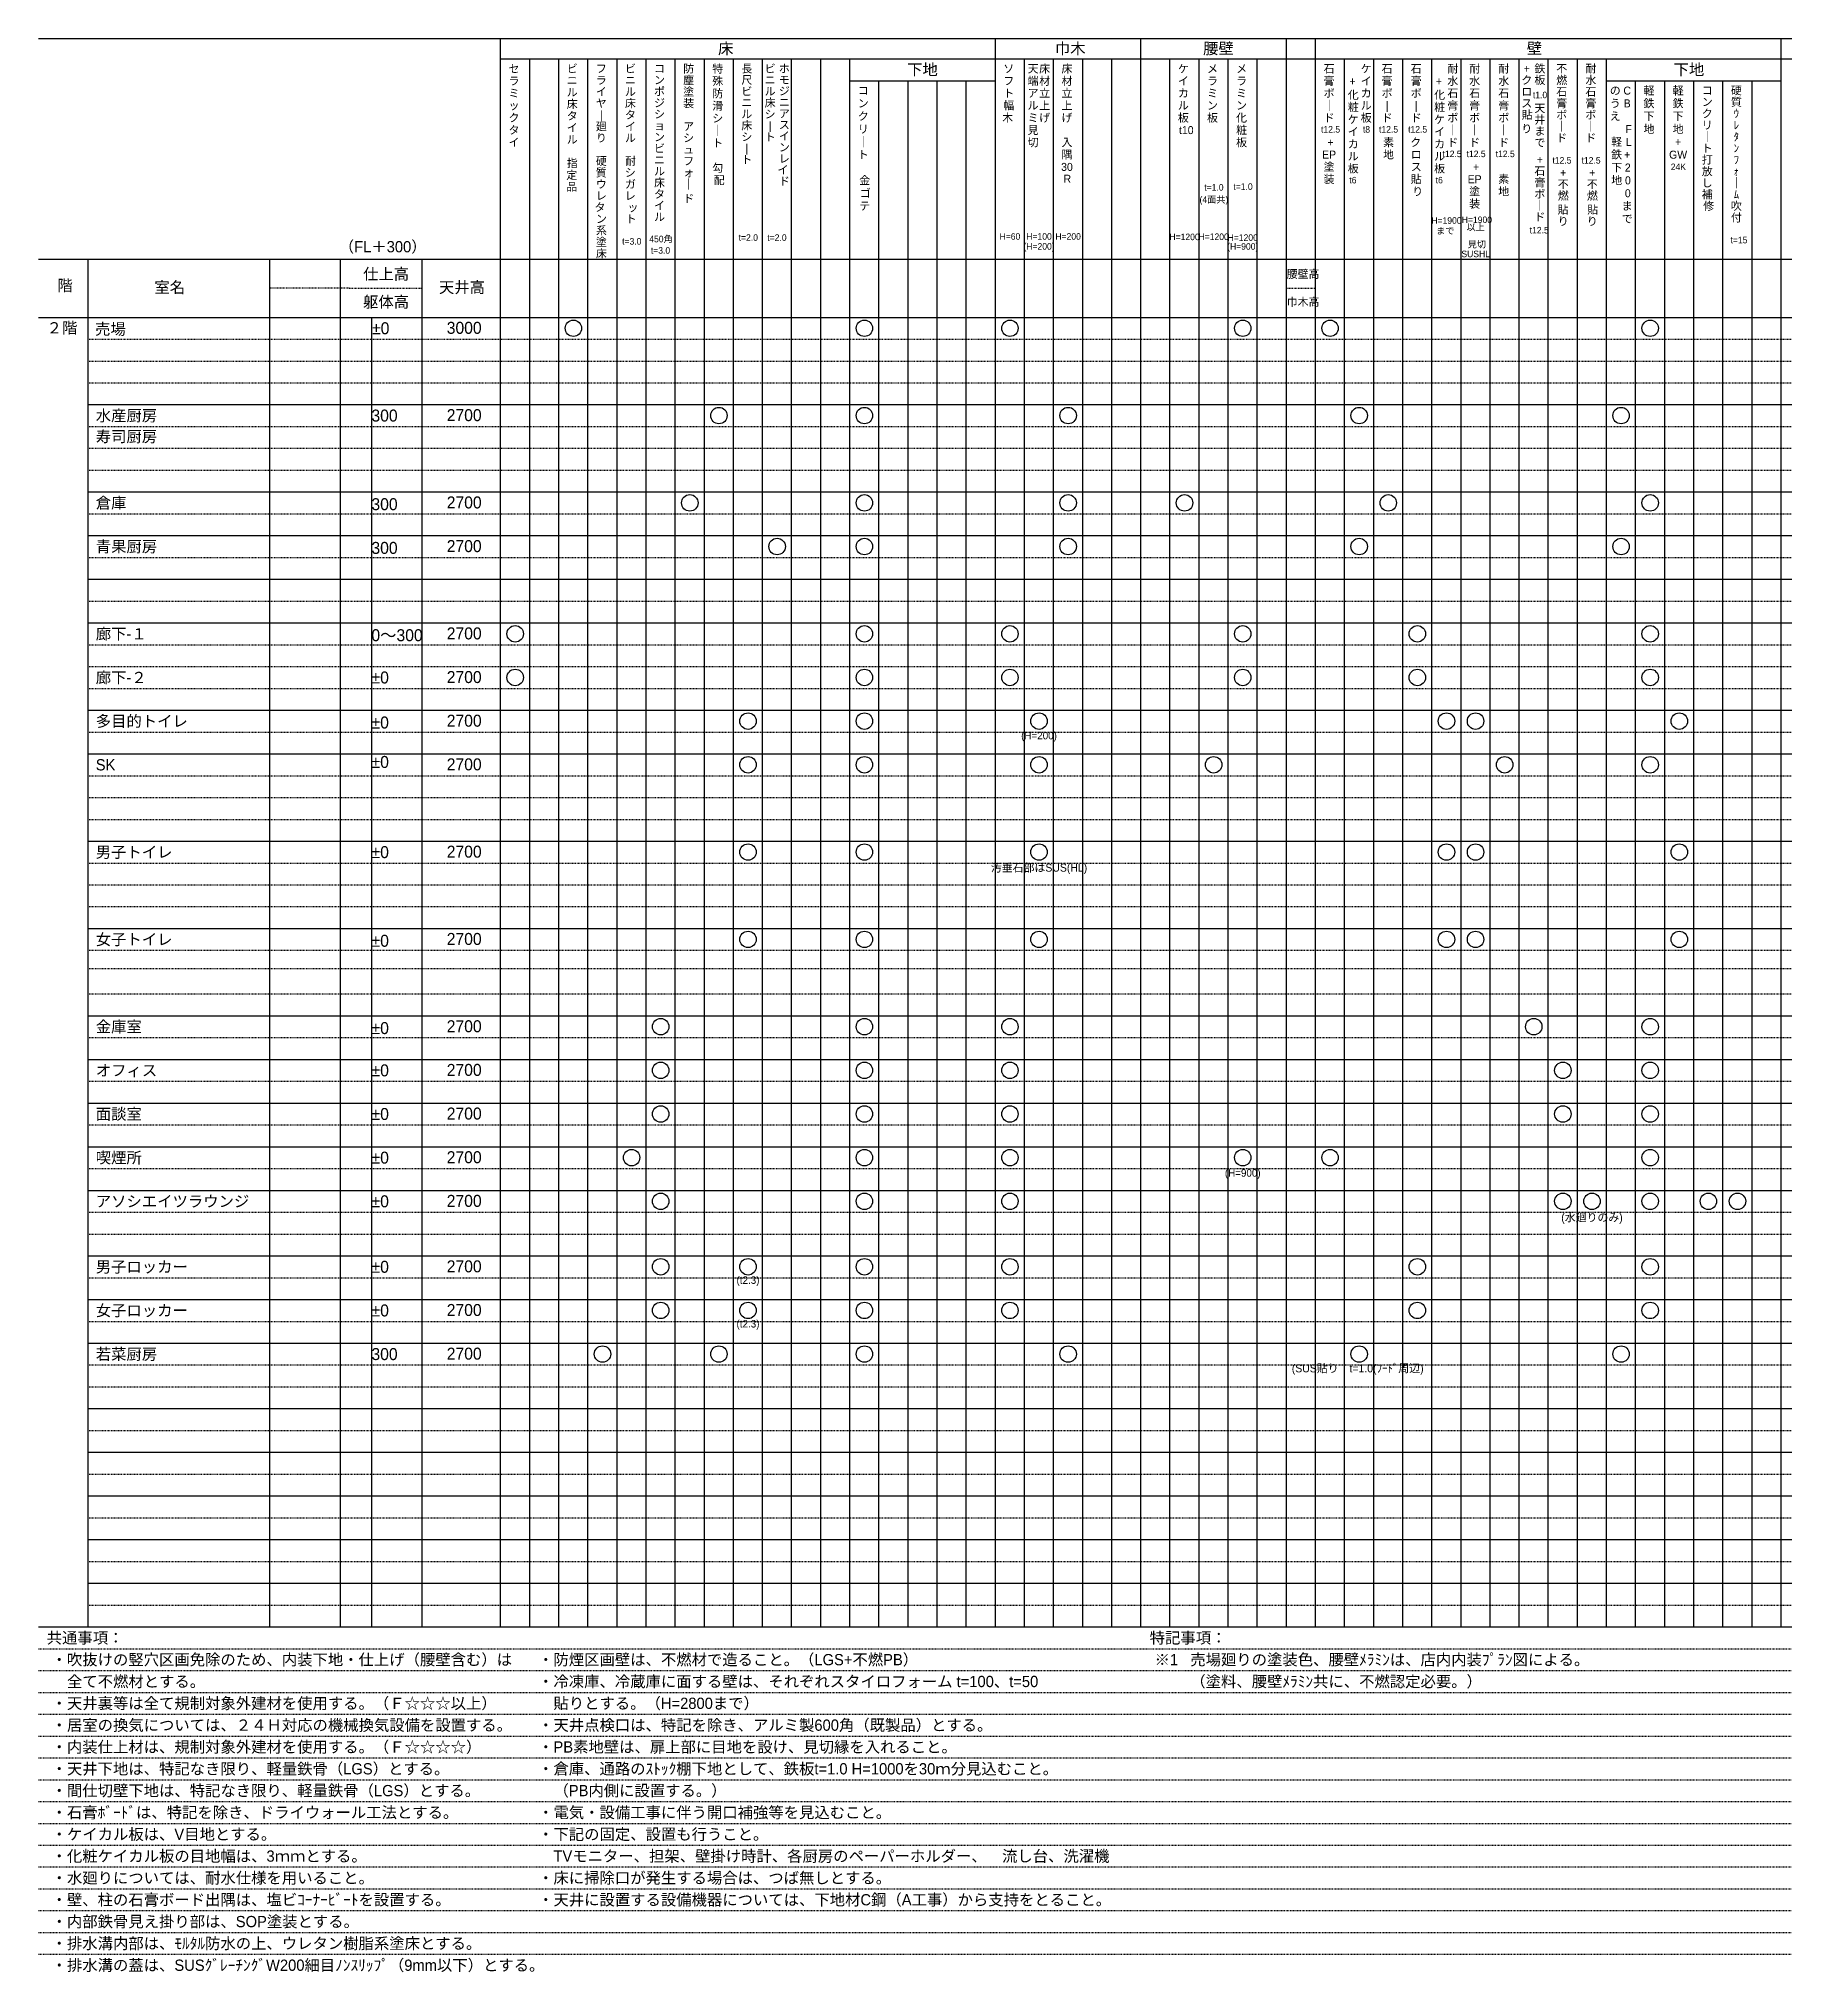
# Model space of a CAD drawing. Header units: millimetres. Extents: x -905 to -509, y 9 to 283.
# Drawn here: x -904.6 to -664.6, y 17.6 to 283.4 of the extents above; entities that cross this region are included whole.
import ezdxf
from ezdxf.enums import TextEntityAlignment as Align

# ---------------------------------------------------------------- set-up
doc = ezdxf.new("R2010")
doc.units = ezdxf.units.MM
doc.header["$LTSCALE"] = 0.2
doc.linetypes.add('HID4', pattern=[0.141732, 0.062992, -0.07874])
for name, color, linetype in [('0-10-1', 7, 'Continuous'), ('0-20-2', 7, 'Continuous'), ('__', 7, 'Continuous'), ('__-6', 7, 'Continuous'), ('A___-2', 8, 'Continuous'), ('MOJI', 7, 'Continuous'), ('MOJI_A___', 140, 'Continuous')]:
    doc.layers.add(name, color=color, linetype=linetype)
doc.styles.add('HGP_____E', font='HGRGE.TTC', dxfattribs={"bigfont": 'HGPｺﾞｼｯｸE'})

msp = doc.modelspace()

# ---------------------------------------------------------------- linework, layer by layer
at = {"layer": '0-10-1', "color": 3, "linetype": 'Continuous'}
for p, q in [((-904.57, 283.38), (-508.81, 283.38)), ((-841.07, 65.07), (-841.07, 283.38)), ((-773.07, 65.07), (-773.07, 283.38)), ((-753.07, 65.07), (-753.07, 283.38)), ((-733.07, 65.07), (-733.07, 283.38)), ((-729.07, 65.07), (-729.07, 283.38)), ((-665.07, 65.07), (-665.07, 283.38)), ((-841.07, 280.6), (-605.07, 280.6)), ((-837.07, 65.07), (-837.07, 280.6)), ((-833.07, 65.07), (-833.07, 280.6)), ((-829.07, 65.07), (-829.07, 280.6)), ((-825.07, 65.07), (-825.07, 280.6)), ((-821.07, 65.07), (-821.07, 280.6)), ((-817.07, 65.07), (-817.07, 280.6)), ((-813.07, 65.07), (-813.07, 280.6)), ((-809.07, 65.07), (-809.07, 280.6)), ((-805.07, 65.07), (-805.07, 280.6)), ((-801.07, 65.07), (-801.07, 280.6)), ((-797.07, 65.07), (-797.07, 280.6)), ((-793.07, 65.07), (-793.07, 280.6)), ((-769.07, 65.07), (-769.07, 280.6)), ((-765.07, 65.07), (-765.07, 280.6)), ((-761.07, 65.07), (-761.07, 280.6)), ((-757.07, 65.07), (-757.07, 280.6)), ((-749.07, 65.07), (-749.07, 280.6)), ((-745.07, 65.07), (-745.07, 280.6)), ((-741.07, 65.07), (-741.07, 280.6)), ((-737.07, 65.07), (-737.07, 280.6)), ((-725.07, 65.07), (-725.07, 280.6)), ((-721.07, 65.07), (-721.07, 280.6)), ((-717.07, 65.07), (-717.07, 280.6)), ((-713.07, 65.07), (-713.07, 280.6)), ((-709.07, 65.07), (-709.07, 280.6)), ((-705.07, 65.07), (-705.07, 280.6)), ((-701.07, 65.07), (-701.07, 280.6)), ((-697.07, 65.07), (-697.07, 280.6)), ((-693.07, 65.07), (-693.07, 280.6)), ((-689.07, 65.07), (-689.07, 280.6)), ((-797.07, 65.07), (-797.07, 277.6)), ((-793.07, 277.6), (-773.07, 277.6)), ((-789.07, 65.07), (-789.07, 277.6)), ((-785.07, 65.07), (-785.07, 277.6)), ((-781.07, 65.07), (-781.07, 277.6)), ((-777.07, 65.07), (-777.07, 277.6)), ((-689.07, 277.6), (-665.07, 277.6)), ((-685.07, 65.07), (-685.07, 277.6)), ((-681.07, 65.07), (-681.07, 277.6)), ((-677.07, 65.07), (-677.07, 277.6)), ((-673.07, 65.07), (-673.07, 277.6)), ((-669.07, 65.07), (-669.07, 277.6)), ((-904.57, 253.07), (-605.07, 253.07)), ((-897.82, 253.07), (-897.82, 65.07)), ((-872.79, 65.07), (-872.79, 253.07)), ((-863.07, 65.07), (-863.07, 253.07)), ((-851.87, 65.07), (-851.87, 253.07)), ((-904.57, 245.07), (-508.81, 245.07)), ((-897.82, 233.07), (-508.81, 233.07)), ((-897.82, 215.07), (-508.81, 215.07)), ((-897.82, 209.07), (-508.81, 209.07)), ((-897.82, 203.07), (-508.81, 203.07)), ((-897.82, 191.07), (-508.81, 191.07)), ((-897.82, 185.07), (-508.81, 185.07)), ((-897.82, 173.07), (-508.81, 173.07)), ((-897.82, 161.07), (-508.81, 161.07)), ((-897.82, 149.07), (-508.81, 149.07)), ((-897.82, 143.07), (-508.81, 143.07)), ((-897.82, 137.07), (-508.81, 137.07)), ((-897.82, 125.07), (-508.81, 125.07)), ((-897.82, 116.07), (-508.81, 116.07)), ((-897.82, 104.07), (-508.81, 104.07)), ((-897.82, 95.07), (-508.81, 95.07)), ((-897.82, 89.07), (-508.81, 89.07)), ((-897.82, 83.07), (-508.81, 83.07)), ((-897.82, 77.07), (-508.81, 77.07)), ((-897.82, 71.07), (-508.81, 71.07)), ((-904.57, 65.07), (-508.81, 65.07))]:
    msp.add_line(p, q, dxfattribs=at)
at = {"layer": '__-6', "color": 3, "linetype": 'HID4'}
for p, q in [((-861.87, 249.07), (-872.79, 249.07)), ((-861.87, 249.07), (-851.87, 249.07)), ((-733.07, 249.07), (-729.07, 249.07))]:
    msp.add_line(p, q, dxfattribs=at)
at = {"layer": '__-6', "color": 8, "linetype": 'HID4', "ltscale": 0.5}
for p, q in [((-897.82, 242.07), (-542.77, 242.07)), ((-897.82, 239.07), (-542.77, 239.07)), ((-897.82, 236.07), (-542.77, 236.07)), ((-897.82, 230.07), (-542.77, 230.07)), ((-897.82, 227.07), (-542.77, 227.07)), ((-897.82, 224.07), (-542.77, 224.07)), ((-897.82, 218.07), (-542.77, 218.07)), ((-897.82, 212.07), (-542.77, 212.07)), ((-897.82, 206.07), (-542.77, 206.07)), ((-897.82, 206.07), (-542.77, 206.07)), ((-897.82, 200.07), (-542.77, 200.07)), ((-897.82, 197.07), (-542.77, 197.07)), ((-897.82, 194.07), (-542.77, 194.07)), ((-897.82, 194.07), (-542.77, 194.07)), ((-897.82, 188.07), (-542.77, 188.07)), ((-897.82, 182.07), (-542.77, 182.07)), ((-897.82, 179.07), (-542.77, 179.07)), ((-897.82, 176.07), (-542.77, 176.07)), ((-897.82, 170.07), (-542.77, 170.07)), ((-897.82, 167.07), (-542.77, 167.07)), ((-897.82, 164.07), (-542.77, 164.07)), ((-897.82, 158.07), (-542.77, 158.07)), ((-897.82, 155.57), (-542.77, 155.57)), ((-897.82, 152.07), (-542.77, 152.07)), ((-897.82, 146.07), (-542.77, 146.07)), ((-897.82, 140.07), (-542.77, 140.07)), ((-897.82, 134.07), (-542.77, 134.07)), ((-897.82, 128.07), (-542.77, 128.07)), ((-897.82, 122.07), (-542.77, 122.07)), ((-897.82, 119.07), (-542.77, 119.07)), ((-897.82, 113.07), (-542.77, 113.07)), ((-897.82, 113.07), (-542.77, 113.07)), ((-897.82, 107.07), (-542.77, 107.07)), ((-897.82, 101.07), (-542.77, 101.07)), ((-897.82, 98.07), (-542.77, 98.07)), ((-897.82, 92.07), (-542.77, 92.07)), ((-897.82, 86.07), (-542.77, 86.07)), ((-897.82, 80.07), (-542.77, 80.07)), ((-897.82, 74.07), (-542.77, 74.07)), ((-897.82, 68.07), (-542.77, 68.07)), ((-904.57, 62.07), (-508.81, 62.07)), ((-904.57, 59.07), (-508.81, 59.07)), ((-904.57, 56.07), (-508.81, 56.07)), ((-904.57, 53.07), (-508.81, 53.07)), ((-904.57, 50.07), (-508.81, 50.07)), ((-904.57, 47.07), (-508.81, 47.07)), ((-904.57, 44.07), (-508.81, 44.07)), ((-904.57, 41.07), (-508.81, 41.07)), ((-904.57, 38.07), (-508.81, 38.07)), ((-904.57, 35.07), (-508.81, 35.07)), ((-904.57, 32.07), (-508.81, 32.07)), ((-904.57, 29.07), (-508.81, 29.07)), ((-904.57, 26.07), (-508.81, 26.07)), ((-904.57, 23.07), (-508.81, 23.07)), ((-904.57, 20.07), (-508.81, 20.07))]:
    msp.add_line(p, q, dxfattribs=at)
at = {"layer": '__-6', "color": 3, "linetype": 'Continuous'}
for p, q in [((-897.82, 221.07), (-508.81, 221.07)), ((-897.82, 131.07), (-508.81, 131.07)), ((-897.82, 110.07), (-508.81, 110.07))]:
    msp.add_line(p, q, dxfattribs=at)
at = {"layer": 'A___-2', "color": 3, "linetype": 'Continuous'}
msp.add_line((-858.81, 245.07), (-858.81, 65.07), dxfattribs=at)
at = {"layer": 'MOJI', "color": 3, "linetype": 'Continuous'}
for centre in [(-831.07, 243.57), (-791.07, 243.57), (-771.07, 243.57), (-739.07, 243.57), (-727.07, 243.57), (-683.07, 243.57), (-811.07, 231.57), (-791.07, 231.57), (-763.07, 231.57), (-723.07, 231.57), (-687.07, 231.57), (-815.07, 219.57), (-791.07, 219.57), (-763.07, 219.57), (-747.07, 219.57), (-719.07, 219.57), (-683.07, 219.57), (-803.07, 213.57), (-791.07, 213.57), (-763.07, 213.57), (-723.07, 213.57), (-687.07, 213.57), (-839.07, 201.57), (-791.07, 201.57), (-771.07, 201.57), (-739.07, 201.57), (-715.07, 201.57), (-683.07, 201.57), (-839.07, 195.57), (-791.07, 195.57), (-771.07, 195.57), (-739.07, 195.57), (-715.07, 195.57), (-683.07, 195.57), (-807.07, 189.57), (-791.07, 189.57), (-767.07, 189.57), (-711.07, 189.57), (-707.07, 189.57), (-679.07, 189.57), (-807.07, 183.57), (-791.07, 183.57), (-767.07, 183.57), (-743.07, 183.57), (-703.07, 183.57), (-683.07, 183.57), (-807.07, 171.57), (-791.07, 171.57), (-767.07, 171.57), (-711.07, 171.57), (-707.07, 171.57), (-679.07, 171.57), (-807.07, 159.57), (-791.07, 159.57), (-767.07, 159.57), (-711.07, 159.57), (-707.07, 159.57), (-679.07, 159.57), (-819.07, 147.57), (-791.07, 147.57), (-771.07, 147.57), (-699.07, 147.57), (-683.07, 147.57), (-819.07, 141.57), (-791.07, 141.57), (-771.07, 141.57), (-695.07, 141.57), (-683.07, 141.57), (-819.07, 135.57), (-791.07, 135.57), (-771.07, 135.57), (-695.07, 135.57), (-683.07, 135.57), (-823.07, 129.57), (-791.07, 129.57), (-771.07, 129.57), (-739.07, 129.57), (-727.07, 129.57), (-683.07, 129.57), (-819.07, 123.57), (-791.07, 123.57), (-771.07, 123.57), (-695.07, 123.57), (-691.07, 123.57), (-683.07, 123.57), (-675.07, 123.57), (-671.07, 123.57), (-819.07, 114.57), (-807.07, 114.57), (-791.07, 114.57), (-771.07, 114.57), (-715.07, 114.57), (-683.07, 114.57), (-819.07, 108.57), (-807.07, 108.57), (-791.07, 108.57), (-771.07, 108.57), (-715.07, 108.57), (-683.07, 108.57), (-827.07, 102.57), (-811.07, 102.57), (-791.07, 102.57), (-763.07, 102.57), (-723.07, 102.57), (-687.07, 102.57)]:
    msp.add_circle(centre, 1.13, dxfattribs=at)

# ---------------------------------------------------------------- texts
at = {"layer": '0-20-2', "color": 3, "style": 'HGP_____E'}
for s, height, p in [('床', 1.55, (-811.19, 282.03)), ('巾木', 1.547, (-764.9, 282.03)), ('腰壁', 1.547, (-744.52, 282.03)), ('壁', 1.55, (-700.04, 282.03)), ('下地', 1.547, (-785.2, 279.13)), ('下地', 1.547, (-679.85, 279.13)), ('仕上高', 1.547, (-859.98, 251.03)), ('腰壁高', 1.099, (-733.03, 251.03)), ('躯体高', 1.547, (-859.98, 247.19)), ('巾木高', 1.099, (-733.03, 247.19)), ('２階', 1.547, (-903.46, 243.63)), ('売場', 1.547, (-896.81, 243.46)), ('±0', 1.648, (-858.74, 243.57)), ('水産厨房', 1.547, (-896.72, 231.57)), ('寿司厨房', 1.547, (-896.72, 228.7)), ('倉庫', 1.547, (-896.72, 219.57)), ('青果厨房', 1.547, (-896.72, 213.57)), ('廊下-１', 1.547, (-896.72, 201.57)), ('廊下-２', 1.547, (-896.72, 195.57)), ('±0', 1.648, (-858.81, 195.57)), ('多目的トイレ', 1.547, (-896.72, 189.57)), ('±0', 1.648, (-858.81, 189.38)), ('SK', 1.547, (-896.72, 183.57)), ('±0', 1.648, (-858.81, 183.96)), ('男子トイレ', 1.547, (-896.72, 171.57)), ('±0', 1.648, (-858.81, 171.57)), ('女子トイレ', 1.547, (-896.72, 159.57)), ('±0', 1.648, (-858.81, 159.38)), ('金庫室', 1.547, (-896.72, 147.57)), ('±0', 1.648, (-858.81, 147.38)), ('オフィス', 1.547, (-896.72, 141.57)), ('±0', 1.648, (-858.81, 141.57)), ('面談室', 1.547, (-896.72, 135.57)), ('±0', 1.648, (-858.81, 135.57)), ('喫煙所', 1.547, (-896.72, 129.57)), ('±0', 1.648, (-858.81, 129.57)), ('アソシエイツラウンジ', 1.547, (-896.72, 123.57)), ('±0', 1.648, (-858.81, 123.57)), ('男子ロッカー', 1.547, (-896.72, 114.57)), ('±0', 1.648, (-858.81, 114.57)), ('女子ロッカー', 1.547, (-896.72, 108.57)), ('±0', 1.648, (-858.81, 108.57)), ('若菜厨房', 1.547, (-896.72, 102.57)), ('共通事項：', 1.547, (-903.46, 63.57)), ('特記事項：', 1.547, (-751.86, 63.57)), ('・吹抜けの竪穴区画免除のため、内装下地・仕上げ（腰壁含む）は', 1.5466, (-902.79, 60.57)), ('・防煙区画壁は、不燃材で造ること。（LGS+不燃PB）', 1.5466, (-835.92, 60.57)), ('※1', 1.547, (-751.19, 60.57)), ('売場廻りの塗装色、腰壁ﾒﾗﾐﾝは、店内内装ﾌﾟﾗﾝ図による。', 1.5466, (-746.28, 60.57)), ('\u3000全て不燃材とする。', 1.547, (-902.79, 57.57)), ('・冷凍庫、冷蔵庫に面する壁は、それぞれスタイロフォーム t=100、t=50', 1.5466, (-835.92, 57.57)), ('（塗料、腰壁ﾒﾗﾐﾝ共に、不燃認定必要。）', 1.5466, (-746.28, 57.57)), ('・天井裏等は全て規制対象外建材を使用する。（Ｆ☆☆☆以上）', 1.5466, (-902.79, 54.57)), ('\u3000貼りとする。（H=2800まで）', 1.5466, (-835.92, 54.57)), ('・居室の換気については、２４Ｈ対応の機械換気設備を設置する。', 1.5466, (-902.79, 51.57)), ('・天井点検口は、特記を除き、アルミ製600角（既製品）とする。', 1.5466, (-835.92, 51.57)), ('・内装仕上材は、規制対象外建材を使用する。（Ｆ☆☆☆☆）', 1.5466, (-902.79, 48.57)), ('・PB素地壁は、扉上部に目地を設け、見切縁を入れること。', 1.5466, (-835.92, 48.57)), ('・天井下地は、特記なき限り、軽量鉄骨（LGS）とする。', 1.5466, (-902.79, 45.57)), ('・倉庫、通路のｽﾄｯｸ棚下地として、鉄板t=1.0 H=1000を30ｍ分見込むこと。', 1.5466, (-835.92, 45.57)), ('・間仕切壁下地は、特記なき限り、軽量鉄骨（LGS）とする。', 1.5466, (-902.79, 42.57)), ('\u3000（PB内側に設置する。）', 1.5466, (-835.92, 42.57)), ('・石膏ﾎﾞｰﾄﾞは、特記を除き、ドライウォール工法とする。', 1.5466, (-902.79, 39.57)), ('・電気・設備工事に伴う開口補強等を見込むこと。', 1.5466, (-835.92, 39.57)), ('・ケイカル板は、V目地とする。', 1.5466, (-902.79, 36.57)), ('・下記の固定、設置も行うこと。', 1.5466, (-835.92, 36.57)), ('・化粧ケイカル板の目地幅は、3ｍｍとする。', 1.5466, (-902.79, 33.57)), ('\u3000TVモニター、担架、壁掛け時計、各厨房のペーパーホルダー、\u3000流し台、洗濯機', 1.5466, (-835.92, 33.57)), ('・水廻りについては、耐水仕様を用いること。', 1.5466, (-902.79, 30.57)), ('・床に掃除口が発生する場合は、つば無しとする。', 1.5466, (-835.92, 30.57)), ('・壁、柱の石膏ボード出隅は、塩ビｺｰﾅｰﾋﾞｰﾄを設置する。', 1.5466, (-902.79, 27.57)), ('・天井に設置する設備機器については、下地材C鋼（A工事）から支持をとること。', 1.5466, (-835.92, 27.57)), ('・内部鉄骨見え掛り部は、SOP塗装とする。', 1.5466, (-902.79, 24.57)), ('・排水溝内部は、ﾓﾙﾀﾙ防水の上、ウレタン樹脂系塗床とする。', 1.5466, (-902.79, 21.57)), ('・排水溝の蓋は、SUSｸﾞﾚｰﾁﾝｸﾞW200細目ﾉﾝｽﾘｯﾌﾟ（9mm以下）とする。', 1.5466, (-902.79, 18.57))]:
    msp.add_text(s, height=height, dxfattribs=at).set_placement(p, align=Align.MIDDLE_LEFT)
for s, p in [('t1.0', (-698.21, 276.09)), (' t12.5 ', (-727, 271.36)), ('t8 ', (-721.9, 271.36)), (' t12.5 ', (-719.03, 271.36)), (' t12.5 ', (-715.03, 271.36)), (' t12.5 ', (-710.3, 267.99)), (' t12.5 ', (-707, 267.99)), (' t12.5 ', (-703, 267.99)), ('t12.5 ', (-695.03, 267.1)), ('t12.5 ', (-691.03, 267.1)), ('24K ', (-679.03, 266.21)), (' t=1.0 ', (-743.03, 263.39)), ('t=1.0', (-739.03, 263.49)), ('t6', (-723.93, 264.38)), ('t6', (-712.06, 264.38)), ('(4面共)', (-743.03, 261.71)), (' t=15', (-671.03, 256.15))]:
    msp.add_text(s, height=0.9, dxfattribs=at).set_placement(p, align=Align.TOP_CENTER)
for s, height, p in [('H=1900', 0.9, (-711.07, 258.38)), ('H=1900', 0.9, (-706.89, 258.48)), ('以上 ', 0.9, (-706.89, 257.46)), ('（FL＋300）', 1.547, (-857.28, 254.78)), ('H=60', 0.9, (-771.07, 256.19)), ('(H=200)', 0.9, (-767.07, 254.83)), ('H=100', 0.9, (-767.07, 256.2)), ('H=200', 0.9, (-763.07, 256.19)), ('H=1200', 0.9, (-747.07, 256.13)), ('H=1200', 0.9, (-743.07, 256.15)), ('(H=900)', 0.9, (-739.07, 254.82)), ('H=1200', 0.9, (-739.07, 256.03)), ('まで ', 0.9, (-711.07, 256.96)), ('見切', 0.9, (-706.89, 255.11)), ('SUSHL ', 0.9, (-706.89, 253.79)), ('階', 1.55, (-900.93, 249.46)), ('室名', 1.547, (-886.55, 249.2)), ('天井高', 1.547, (-846.38, 249.2)), ('(H=200)', 1.031, (-767.07, 187.59)), ('汚垂石部はSUS(HL)', 1.0988, (-767.07, 169.43)), ('(H=900)', 1.031, (-739.07, 127.47)), ('(水廻りのみ)', 1.099, (-691.07, 121.35)), ('(t2.3)', 1.031, (-807.07, 112.74)), ('(t2.3)', 1.031, (-807.07, 106.74)), ('(SUS貼り\u3000t=1.0(ﾌｰﾄﾞ周辺) ', 1.0988, (-723.07, 100.61))]:
    msp.add_text(s, height=height, dxfattribs=at).set_placement(p, align=Align.MIDDLE_CENTER)
at = {"layer": '__', "color": 3, "style": 'HGP_____E'}
for s, height, p in [('セ ', 1.1, (-839.03, 279.8)), ('ビ ', 1.1, (-831.03, 279.81)), ('フ ', 1.1, (-827.03, 279.81)), ('ビ ', 1.1, (-823.03, 279.81)), ('コ ', 1.1, (-819.03, 279.81)), ('防 ', 1.1, (-815.03, 279.81)), ('特 ', 1.1, (-811.03, 279.79)), ('長 ', 1.1, (-807.03, 279.81)), ('ビ ', 1.1, (-803.83, 279.81)), ('ホ ', 1.1, (-801.88, 279.81)), ('ソ ', 1.1, (-771.03, 279.8)), ('天 ', 1.1, (-767.69, 279.8)), ('床 ', 1.1, (-766.1, 279.8)), ('床 ', 1.1, (-763.03, 279.8)), ('ケ ', 1.1, (-747.03, 279.8)), ('メ ', 1.1, (-743.03, 279.8)), ('メ ', 1.1, (-739.03, 279.8)), ('石 ', 1.1, (-727, 279.8)), ('ケ ', 1.1, (-721.9, 279.8)), ('石 ', 1.1, (-719.03, 279.8)), ('石 ', 1.1, (-715.03, 279.8)), ('耐 ', 1.1, (-710, 279.8)), ('耐 ', 1.1, (-707, 279.8)), ('耐 ', 1.1, (-703, 279.8)), (' + ', 1.1, (-700.03, 279.81)), ('鉄 ', 1.1, (-698.03, 279.81)), ('不 ', 1.1, (-695.03, 279.81)), ('耐 ', 1.1, (-691.03, 279.81)), ('ラ ', 1.1, (-839.03, 278.11)), ('ミ ', 1.1, (-839.03, 276.43)), ('ル ', 1.1, (-831.03, 276.56)), ('ニ ', 1.1, (-831.03, 278.18)), ('イ ', 1.1, (-827.03, 276.63)), ('ラ ', 1.1, (-827.03, 278.22)), ('ル ', 1.1, (-823.03, 276.63)), ('ニ ', 1.1, (-823.03, 278.22)), ('ポ ', 1.1, (-819.03, 276.67)), ('ン ', 1.1, (-819.03, 278.24)), ('塵 ', 1.1, (-815.03, 278.22)), ('塗 ', 1.1, (-815.03, 276.63)), ('殊 ', 1.1, (-811.03, 278.09)), ('防 ', 1.1, (-811.03, 276.39)), ('尺 ', 1.1, (-807.03, 278.25)), ('ビ ', 1.1, (-807.03, 276.68)), ('ル ', 1.1, (-803.83, 276.68)), ('ニ ', 1.1, (-803.83, 278.25)), ('ジ ', 1.1, (-801.88, 276.72)), ('モ ', 1.1, (-801.88, 278.27)), ('コ ', 1.1, (-791.03, 276.79)), ('フ ', 1.1, (-771.03, 278.11)), ('ト ', 1.1, (-771.03, 276.43)), ('端 ', 1.1, (-767.69, 278.11)), ('ア ', 1.1, (-767.69, 276.43)), ('材 ', 1.1, (-766.1, 278.11)), ('立 ', 1.1, (-766.1, 276.43)), ('材 ', 1.1, (-763.03, 278.11)), ('立 ', 1.1, (-763.03, 276.43)), ('イ ', 1.1, (-747.03, 278.11)), ('カ ', 1.1, (-747.03, 276.43)), ('ラ ', 1.1, (-743.03, 278.11)), ('ミ ', 1.1, (-743.03, 276.43)), ('ラ ', 1.1, (-739.03, 278.11)), ('ミ ', 1.1, (-739.03, 276.43)), ('膏 ', 1.1, (-727, 278.11)), ('ボ ', 1.1, (-727, 276.43)), ('+', 1.1, (-723.98, 278.08)), ('イ ', 1.1, (-721.9, 278.11)), ('カ ', 1.1, (-721.9, 276.43)), ('膏 ', 1.1, (-719.03, 278.11)), ('ボ ', 1.1, (-719.03, 276.43)), ('膏 ', 1.1, (-715.03, 278.11)), ('ボ ', 1.1, (-715.03, 276.43)), ('+', 1.1, (-712.11, 278.08)), ('水 ', 1.1, (-710, 278.11)), ('石 ', 1.1, (-710, 276.43)), ('水 ', 1.1, (-707, 278.11)), ('石 ', 1.1, (-707, 276.43)), ('水 ', 1.1, (-703, 278.11)), ('石 ', 1.1, (-703, 276.43)), ('ク', 1.1, (-700.03, 278.22)), ('ロ', 1.1, (-700.03, 276.63)), ('板 ', 1.1, (-698.03, 278.23)), ('石 ', 1.1, (-695.03, 276.63)), ('燃 ', 1.1, (-695.03, 278.22)), ('石 ', 1.1, (-691.03, 276.63)), ('水 ', 1.1, (-691.03, 278.22)), ('の ', 1.1, (-687.67, 276.79)), ('C ', 1.1, (-686.03, 276.79)), ('軽 ', 1.1, (-683.03, 276.79)), ('軽 ', 1.1, (-679.03, 276.79)), ('コ ', 1.1, (-675.03, 276.81)), ('硬 ', 1.1, (-671.03, 276.81)), ('ッ ', 1.1, (-839.03, 274.74)), ('床 ', 1.1, (-831.03, 274.93)), ('ヤ ', 1.1, (-827.03, 275.04)), ('床 ', 1.1, (-823.03, 275.04)), ('ジ ', 1.1, (-819.03, 275.1)), ('装 ', 1.1, (-815.03, 275.04)), ('滑 ', 1.1, (-811.03, 274.69)), ('ニ ', 1.1, (-807.03, 275.12)), ('床 ', 1.1, (-803.83, 275.11)), ('ニ ', 1.1, (-801.88, 275.17)), ('ン ', 1.1, (-791.03, 275.03)), ('幅 ', 1.1, (-771.03, 274.74)), ('ル ', 1.1, (-767.69, 274.74)), ('上 ', 1.1, (-766.1, 274.74)), ('上 ', 1.1, (-763.03, 274.74)), ('ル ', 1.1, (-747.03, 274.74)), ('ン ', 1.1, (-743.03, 274.74)), ('ン ', 1.1, (-739.03, 274.74)), ('｜ ', 1.1, (-727, 274.74)), ('化 ', 1.1, (-723.68, 276.19)), ('粧 ', 1.1, (-723.68, 274.51)), ('ル ', 1.1, (-721.9, 274.74)), ('| ', 1.1, (-719.03, 274.74)), ('| ', 1.1, (-715.03, 274.74)), ('化 ', 1.1, (-711.81, 276.19)), ('粧 ', 1.1, (-711.81, 274.51)), ('膏 ', 1.1, (-710, 274.74)), ('膏 ', 1.1, (-707, 274.74)), ('膏 ', 1.1, (-703, 274.74)), ('ス', 1.1, (-700.03, 275.04)), ('天 ', 1.1, (-698.03, 274.37)), ('膏 ', 1.1, (-695.03, 275.04)), ('膏 ', 1.1, (-691.03, 275.04)), ('う ', 1.1, (-687.67, 275.03)), ('B ', 1.1, (-686.03, 275.03)), ('鉄 ', 1.1, (-683.03, 275.03)), ('鉄 ', 1.1, (-679.03, 275.03)), ('ン ', 1.1, (-675.03, 275.22)), ('質 ', 1.1, (-671.03, 275.22)), ('タ ', 1.1, (-839.03, 271.36)), ('ク ', 1.1, (-839.03, 273.05)), ('イ ', 1.1, (-831.03, 271.68)), ('タ ', 1.1, (-831.03, 273.31)), ('廻 ', 1.1, (-827.03, 271.86)), ('| ', 1.1, (-827.03, 273.45)), ('イ ', 1.1, (-823.03, 271.86)), ('タ ', 1.1, (-823.03, 273.45)), ('シ ', 1.1, (-819.03, 273.54)), ('ョ ', 1.1, (-819.03, 271.97)), ('ア ', 1.1, (-815.03, 271.86)), ('シ ', 1.1, (-811.03, 272.98)), ('｜ ', 1.1, (-811.03, 271.28)), ('床 ', 1.1, (-807.03, 271.99)), ('ル ', 1.1, (-807.03, 273.56)), ('シ ', 1.1, (-803.83, 273.54)), ('| ', 1.1, (-803.83, 271.97)), ('ス ', 1.1, (-801.88, 272.08)), ('ア ', 1.1, (-801.88, 273.62)), ('ク ', 1.1, (-791.03, 273.27)), ('リ ', 1.1, (-791.03, 271.5)), ('木', 1.1, (-771.38, 273.05)), ('見 ', 1.1, (-767.69, 271.36)), ('ミ ', 1.1, (-767.69, 273.05)), ('げ ', 1.1, (-766.1, 273.05)), ('げ ', 1.1, (-763.03, 273.05)), ('板 ', 1.1, (-747.03, 273.05)), (' t10', 1.1, (-747.03, 271.36)), ('板 ', 1.1, (-743.03, 273.05)), ('化 ', 1.1, (-739.03, 273.05)), ('粧 ', 1.1, (-739.03, 271.36)), ('ド ', 1.1, (-727, 273.05)), ('ケ ', 1.1, (-723.68, 272.82)), ('イ ', 1.1, (-723.68, 271.13)), ('板 ', 1.1, (-721.9, 273.05)), ('ド ', 1.1, (-719.03, 273.05)), ('ド ', 1.1, (-715.03, 273.05)), ('ケ ', 1.1, (-711.81, 272.82)), ('イ ', 1.1, (-711.81, 271.13)), ('ボ ', 1.1, (-710, 273.05)), ('｜ ', 1.1, (-710, 271.36)), ('ボ ', 1.1, (-707, 273.05)), ('｜ ', 1.1, (-707, 271.36)), ('ボ ', 1.1, (-703, 273.05)), ('｜ ', 1.1, (-703, 271.36)), ('貼 ', 1.1, (-699.78, 273.45)), ('り', 1.1, (-700.03, 271.55)), ('井 ', 1.1, (-698.03, 272.79)), ('ま ', 1.1, (-698.03, 271.21)), ('ボ ', 1.1, (-695.03, 273.45)), ('｜ ', 1.1, (-695.03, 271.86)), ('ボ ', 1.1, (-691.03, 273.45)), ('｜ ', 1.1, (-691.03, 271.86)), ('え ', 1.1, (-687.67, 273.27)), ('F', 1.1, (-686.03, 271.5)), ('地 ', 1.1, (-683.03, 271.5)), ('下 ', 1.1, (-683.03, 273.27)), ('地 ', 1.1, (-679.03, 271.5)), ('下 ', 1.1, (-679.03, 273.27)), ('ク ', 1.1, (-675.03, 273.63)), ('リ ', 1.1, (-675.03, 272.04)), ('ｳ ', 1.1, (-671.03, 273.63)), ('ﾚ ', 1.1, (-671.03, 272.04)), ('イ ', 1.1, (-839.03, 269.67)), ('ル ', 1.1, (-831.03, 270.06)), ('り ', 1.1, (-827.03, 270.28)), ('ル ', 1.1, (-823.03, 270.28)), ('ン ', 1.1, (-819.03, 270.4)), ('ビ ', 1.1, (-819.03, 268.83)), ('シ ', 1.1, (-815.03, 270.28)), ('ト ', 1.1, (-811.03, 269.58)), ('シ ', 1.1, (-807.03, 270.43)), ('| ', 1.1, (-807.03, 268.87)), ('ト ', 1.1, (-803.83, 270.41)), ('イ ', 1.1, (-801.88, 270.53)), ('ン ', 1.1, (-801.88, 268.98)), ('｜ ', 1.1, (-791.03, 269.74)), ('切 ', 1.1, (-767.69, 269.67)), ('入 ', 1.1, (-763.03, 269.67)), ('板 ', 1.1, (-739.03, 269.67)), ('+', 1.1, (-727, 269.67)), ('カ ', 1.1, (-723.68, 269.44)), ('素', 1.1, (-719.03, 269.67)), ('ク', 1.1, (-715.3, 269.67)), ('カ ', 1.1, (-711.81, 269.44)), ('ド ', 1.1, (-710, 269.67)), ('ド ', 1.1, (-707, 269.67)), ('ド ', 1.1, (-703, 269.67)), ('で ', 1.1, (-698.03, 269.64)), ('ド ', 1.1, (-695.03, 270.28)), ('ド ', 1.1, (-691.03, 270.28)), ('軽 ', 1.1, (-687.49, 269.74)), ('L', 1.1, (-686.03, 269.74)), ('+ ', 1.1, (-679.03, 269.74)), ('ト ', 1.1, (-675.03, 268.86)), ('｜ ', 1.1, (-675.03, 270.45)), ('ﾀ ', 1.1, (-671.03, 270.45)), ('ﾝ ', 1.1, (-671.03, 268.86)), ('指 ', 1.1, (-831.03, 266.81)), ('硬 ', 1.1, (-827.03, 267.1)), ('耐 ', 1.1, (-823.03, 267.1)), ('ニ ', 1.1, (-819.03, 267.26)), ('フ ', 1.1, (-815.03, 267.1)), ('ュ ', 1.1, (-815.03, 268.69)), ('勾 ', 1.1, (-811.03, 266.17)), ('ト ', 1.1, (-807.03, 267.3)), ('イ ', 1.1, (-802.07, 265.89)), ('レ ', 1.1, (-801.88, 267.43)), ('ト ', 1.1, (-791.03, 267.98)), ('30 ', 1.1, (-763.03, 266.3)), ('隅 ', 1.1, (-763.03, 267.99)), ('EP ', 1.1, (-727, 267.99)), ('塗 ', 1.1, (-727, 266.3)), ('板 ', 1.1, (-723.68, 266.07)), ('ル ', 1.1, (-723.68, 267.75)), ('地', 1.1, (-719.03, 267.99)), ('ス ', 1.1, (-715.03, 266.3)), ('ロ ', 1.1, (-715.03, 267.99)), ('板 ', 1.1, (-711.81, 266.07)), ('ル ', 1.1, (-711.81, 267.75)), ('+', 1.1, (-707, 266.3)), ('+ ', 1.1, (-698.03, 267.31)), ('鉄', 1.1, (-687.67, 267.98)), ('下', 1.1, (-687.67, 266.21)), ('+ ', 1.1, (-686.03, 267.98)), ('2', 1.1, (-686.15, 266.21)), ('GW ', 1.1, (-679.03, 267.98)), ('放 ', 1.1, (-675.03, 265.69)), ('打 ', 1.1, (-675.03, 267.28)), ('ﾌ ', 1.1, (-671.03, 267.28)), ('定', 1.1, (-831.29, 265.18)), ('品', 1.1, (-831.29, 263.56)), ('質', 1.1, (-827.25, 265.51)), ('ウ ', 1.1, (-827.03, 263.92)), ('ガ ', 1.1, (-823.03, 263.92)), ('シ', 1.1, (-823.25, 265.51)), ('床 ', 1.1, (-819.03, 264.13)), ('ル ', 1.1, (-819.03, 265.7)), ('ォ ', 1.1, (-815.03, 265.51)), ('｜ ', 1.1, (-815.03, 263.92)), ('配', 1.1, (-811.03, 264.47)), ('ド', 1.1, (-802.07, 264.34)), ('金', 1.1, (-791.03, 264.45)), ('R', 1.1, (-763.18, 264.67)), ('装 ', 1.1, (-727, 264.61)), ('貼 ', 1.1, (-715.03, 264.61)), ('EP ', 1.1, (-707, 264.61)), ('素 ', 1.1, (-703, 264.61)), ('石 ', 1.1, (-698.03, 265.73)), ('膏 ', 1.1, (-698.03, 264.15)), ('不', 1.1, (-695.03, 263.92)), (' + ', 1.1, (-695.03, 265.51)), ('不', 1.1, (-691.03, 263.92)), (' + ', 1.1, (-691.03, 265.51)), ('地', 1.1, (-687.67, 264.45)), ('0 ', 1.1, (-685.93, 264.45)), ('し ', 1.1, (-675.03, 264.1)), ('ｫ ', 1.1, (-671.03, 265.69)), ('｜ ', 1.1, (-671.03, 264.1)), ('タ ', 1.1, (-827.22, 260.74)), ('レ', 1.1, (-827.22, 262.33)), ('レ', 1.1, (-823.25, 262.33)), ('ッ ', 1.1, (-822.68, 260.74)), ('イ ', 1.1, (-819.03, 260.99)), ('タ ', 1.1, (-819.03, 262.56)), ('ド', 1.1, (-815.21, 261.96)), ('テ', 1.1, (-791.03, 260.92)), ('ゴ ', 1.1, (-790.75, 262.68)), ('り', 1.1, (-715.03, 262.92)), ('塗 ', 1.1, (-707, 262.92)), ('装 ', 1.1, (-707, 261.23)), ('地 ', 1.1, (-703, 262.92)), ('ボ ', 1.1, (-698.03, 262.57)), ('｜ ', 1.1, (-698.03, 261)), ('貼 ', 1.1, (-694.85, 260.41)), ('燃 ', 1.1, (-694.81, 262.33)), ('燃 ', 1.1, (-690.81, 262.33)), ('貼 ', 1.1, (-690.76, 260.41)), ('ま ', 1.1, (-686.03, 260.92)), ('0', 1.1, (-686.15, 262.68)), ('補 ', 1.1, (-675.03, 262.51)), ('修', 1.1, (-675.03, 260.92)), ('吹 ', 1.1, (-671.03, 260.92)), ('ﾑ ', 1.1, (-671.03, 262.51)), ('ン', 1.1, (-827.22, 259.15)), ('ト', 1.1, (-823.13, 259.15)), ('ル ', 1.1, (-819.03, 259.42)), ('ド ', 1.1, (-698.03, 259.42)), ('り', 1.1, (-695.03, 258.82)), ('り', 1.1, (-691.03, 258.82)), ('で', 1.1, (-686.23, 259.16)), ('付 ', 1.1, (-671.03, 259.33)), ('系', 1.1, (-827.22, 257.56)), ('塗 ', 1.1, (-827.03, 255.97)), (' t=3.0', 0.9, (-823.21, 255.97)), ('450角', 0.9, (-819.03, 256.29)), ('t=2.0', 0.9, (-807.03, 256.49)), ('t=2.0', 0.9, (-803.09, 256.48)), ('t12.5 ', 0.9, (-698.16, 257.5)), ('床', 1.1, (-827.23, 254.39)), (' t=3.0', 0.9, (-819.26, 254.72))]:
    msp.add_text(s, height=height, dxfattribs=at).set_placement(p, align=Align.TOP_CENTER)
at = {"layer": 'MOJI_A___', "color": 3, "style": 'HGP_____E'}
for s, p in [('3000', (-846.08, 243.63)), ('300', (-857.03, 231.57)), ('2700', (-846.08, 231.63)), ('300', (-857.03, 219.39)), ('2700', (-846.08, 219.63)), ('300', (-857.03, 213.38)), ('2700', (-846.08, 213.63)), ('0～300', (-855.31, 201.38)), ('2700', (-846.08, 201.63)), ('2700', (-846.08, 195.63)), ('2700', (-846.08, 189.63)), ('2700', (-846.08, 183.63)), ('2700', (-846.08, 171.63)), ('2700', (-846.08, 159.63)), ('2700', (-846.08, 147.63)), ('2700', (-846.08, 141.63)), ('2700', (-846.08, 135.63)), ('2700', (-846.08, 129.63)), ('2700', (-846.08, 123.63)), ('2700', (-846.08, 114.63)), ('2700', (-846.08, 108.63)), ('300', (-857.03, 102.57)), ('2700', (-846.08, 102.63))]:
    msp.add_text(s, height=1.648, dxfattribs=at).set_placement(p, align=Align.MIDDLE_CENTER)

doc.saveas('drawing.dxf')
